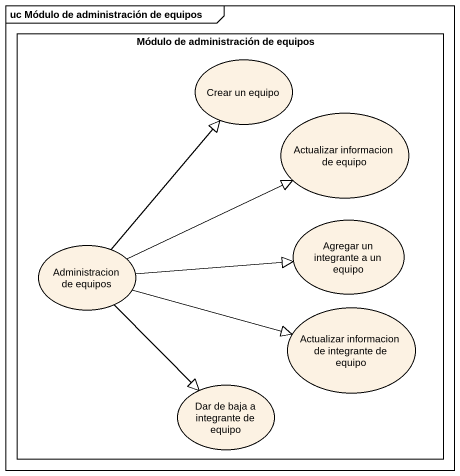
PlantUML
@startuml
mainframe uc Módulo de administración de equipos
rectangle "Módulo de administración de equipos" as Módulo_de_administración_de {
  usecase "Crear un equipo" as Crear_un_equipo
  usecase "Actualizar informacion de equipo" as Actualizar_informacion_de
  usecase "Administracion de equipos" as Administracion_de_equipos
  usecase "Agregar un integrante a un equipo" as Agregar_un_integrante_a_un
  usecase "Actualizar informacion de integrante de equipo" as Actualizar_informacion_de_2
  usecase "Dar de baja a integrante de equipo" as Dar_de_baja_a_integrante_de
}
Administracion_de_equipos -up-|> Crear_un_equipo
Administracion_de_equipos -right-|> Actualizar_informacion_de
Administracion_de_equipos -right-|> Agregar_un_integrante_a_un
Administracion_de_equipos -right-|> Actualizar_informacion_de_2
Administracion_de_equipos --|> Dar_de_baja_a_integrante_de
@enduml
